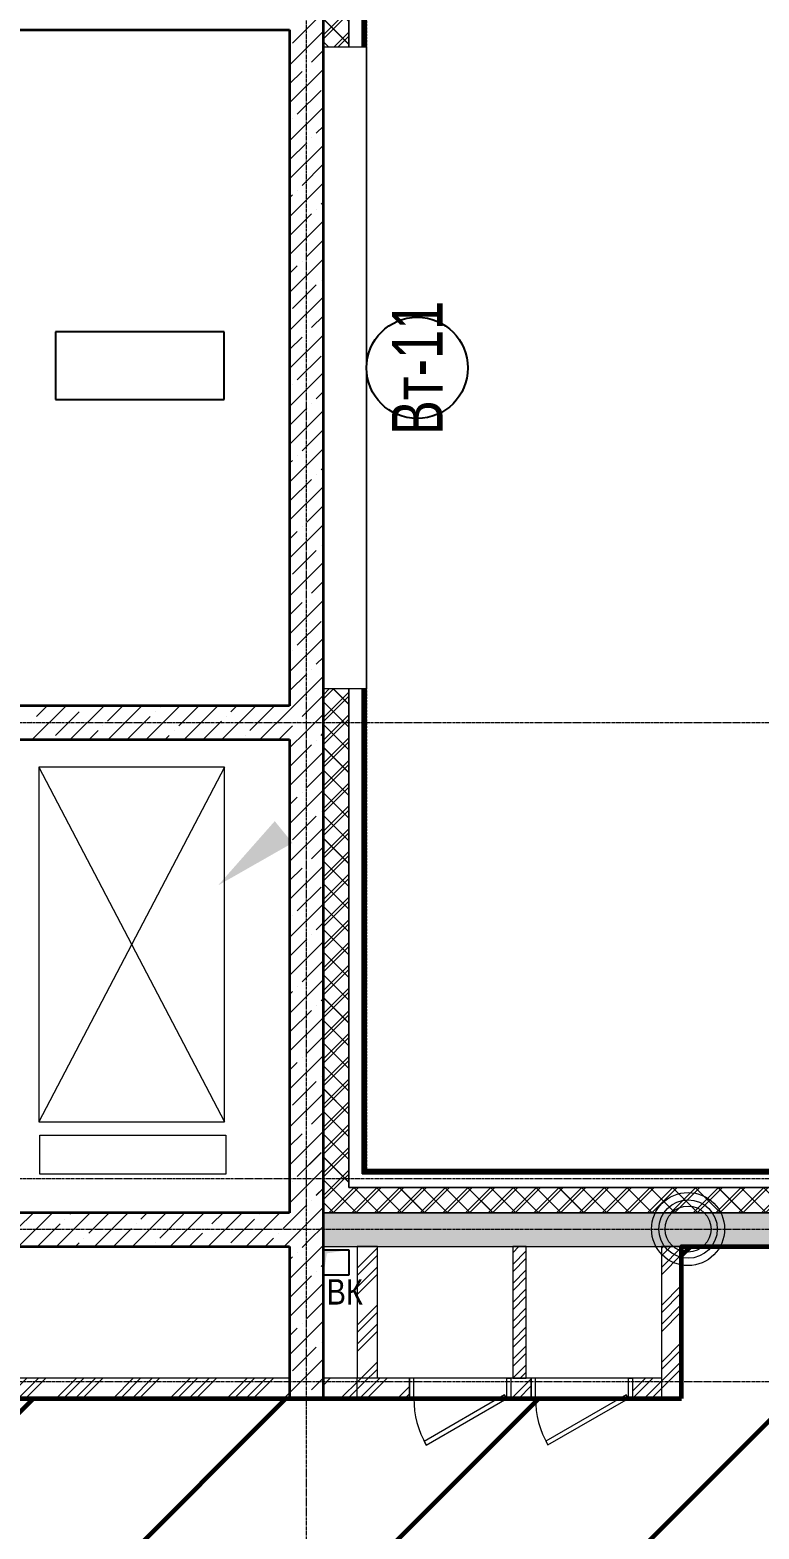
# Model space of a CAD drawing. Header units: millimetres. Extents: x 470010 to 1231400, y -134005 to 421770.
# Drawn here: x 691337 to 695652, y -68983 to -60111 of the extents above; entities that cross this region are included whole.
import ezdxf
from ezdxf.enums import TextEntityAlignment as Align

# ---------------------------------------------------------------- set-up
doc = ezdxf.new("R2010")
doc.units = ezdxf.units.MM
doc.linetypes.add('CENTER2', pattern=[28.575, 19.05, -3.175, 3.175, -3.175])
doc.linetypes.add('DASHED', pattern=[19.05, 12.7, -6.35])
doc.layers.get('Defpoints').update_dxf_attribs({"color": 140})
for name, color, linetype, lineweight in [('0) шп потолок', 3, 'Continuous', 60), ('A-Wall-Open', 31, 'Continuous', 5), ('АР_Витраж марка', 140, 'Continuous', 9), ('АР_Отметка', 7, 'Continuous', 13), ('АР_Стены ЖБ', 7, 'Continuous', 35), ('АР_Стены кирпич', 32, 'Continuous', 20), ('АР_Стены ПЕНОблок', 52, 'Continuous', 20), ('АР_Тонкая', 254, 'Continuous', 5), ('АР_Утеплитель', 31, 'Continuous', 0), ('АР_Штриховка', 8, 'Continuous', 0), ('ВК_Шахты', 5, 'Continuous', 9), ('Двери кабины', 252, 'Continuous', 0), ('ТХ_Оборудование', 15, 'Continuous', 9)]:
    doc.layers.add(name, color=color, linetype=linetype, lineweight=lineweight)
for name, color, linetype, lineweight, plot in [('АР_Делит', 120, 'Continuous', 0, False), ('РД_Витраж_проем', 80, 'Continuous', 0, False), ('РД_Проем', 230, 'Continuous', 0, False)]:
    doc.layers.add(name, color=color, linetype=linetype, lineweight=lineweight, plot=plot)
doc.layers.add('РД_Оси_100', color=7, linetype='Continuous', lineweight=0, true_color=0x525252)
doc.layers.add('РД_проем_инж перемыч_подсчет', color=50, linetype='Continuous', plot=False)
doc.styles.add('Arial_09', font='ARIALN.TTF', dxfattribs={"width": 0.9})
doc.styles.add('style1', font='ARIALN.TTF')
pattern_1 = [(45, (602274.53, -216024.5), (-168.3798, 168.3798), []), (45, (602386.78, -216024.5), (-168.3798, 168.3798), [])]
pattern_2 = [(45, (-63444.08, -115658.25), (-168.3798, 168.3798), []), (45, (-63331.83, -115658.25), (-168.3798, 168.3798), [])]

# ---------------------------------------------------------------- blocks, each defined once
blk = doc.blocks.new('СОШ_2200_АР_ОСИ_М100_28.05.24')
at = {"layer": 'АР_Делит', "color": 251, "linetype": 'DASHED', "true_color": 0x636466}
blk.add_lwpolyline([(114955, 135155), (114955, -355), (93595.036, -355), (93595.036, 13855), (94145, 13855), (94145, 68320), (66055, 68320), (66055, 13857.73), (83455, 13857.73), (83455, -355), (45245, -355), (45245, 13145), (44695, 13145), (44695, 26755), (45245, 26755), (45245, 68320), (20455, 68320), (20455, 26755), (27955, 26755), (27955, 13145), (-355, 13145), (-355, 100855)], dxfattribs=at)
at = {"layer": 'РД_Оси_100', "color": 251, "linetype": 'CENTER2', "true_color": 0x636466}
for p, q in [((20100, -6155), (20100, 139938.679)), ((29555, 29400), (-5954.958, 29400))]:
    blk.add_line(p, q, dxfattribs=at)
for points in [[(29555, 26700), (-5454.958, 26700), (-5954.958, 26850)], [(29555, 26400), (-5454.958, 26400), (-5954.958, 26250)], [(29555, 25500), (-5954.958, 25500)]]:
    blk.add_lwpolyline(points, dxfattribs=at)
blk = doc.blocks.new('МаркаВитража1')
at = {"layer": 'Defpoints'}
blk.add_circle((0, 0), 3, dxfattribs=at)
at = {"color": 0, "linetype": 'ByBlock', "lineweight": -2, "style": 'Arial_09', "width": 0.9}
blk.add_attdef('АР-ОКНО:НАИМЕНОВАНИЕ', text='', height=3, dxfattribs=at).set_placement((0, 0), align=Align.MIDDLE)
blk = doc.blocks.new('A$C9108343f')
at = {"layer": 'АР_Штриховка', "linetype": 'Continuous', "lineweight": 0, "true_color": 0x000000}
h = blk.add_hatch(dxfattribs=at)
h.set_pattern_fill('ANSI37', color=18, scale=30, angle=-360, style=0)
h.set_pattern_definition([(45, (-63444.08, -115658.25), (-67.35192, 67.35192), []), (135, (-63444.08, -115658.25), (-67.35192, -67.35192), [])])
h.paths.add_polyline_path([(27505, 40455), (27355, 40455), (27355, 40155), (27505, 40155)], flags=0)
h.paths.add_polyline_path([(27505, 36355), (27355, 36355), (27355, 33255), (27505, 33405)], flags=0)
h = blk.add_hatch(dxfattribs=at)
h.set_pattern_fill('_U', color=18, angle=-360, style=0, pattern_type=0)
h.set_pattern_definition([(7e-12, (-63444.0831, -115658.2497), (4e-17, 1), [])])
h.paths.add_polyline_path([(27610, 40455), (27585, 40455), (27585, 40155), (27610, 40155)], flags=0)
h.paths.add_polyline_path([(27610, 36355), (27585, 36355), (27585, 33485), (27610, 33510)], flags=0)
h = blk.add_hatch(dxfattribs=at)
h.set_pattern_fill('_U', color=18, style=0, pattern_type=0)
h.set_pattern_definition([(360, (-63444.0831, -115658.2497), (2e-13, 1), [])])
h.paths.add_polyline_path([(27610, 33510), (27585, 33485), (33955, 33485), (33955, 33510)], flags=0)
h = blk.add_hatch(dxfattribs=at)
h.set_pattern_fill('ANSI37', color=18, scale=30, style=0)
h.set_pattern_definition([(45, (-63444.08, -115658.25), (-67.35192, 67.35192), []), (135, (-63444.08, -115658.25), (-67.35192, -67.35192), [])])
h.paths.add_polyline_path([(27505, 33405), (27355, 33255), (33955, 33255), (33955, 33405)], flags=0)
h = blk.add_hatch(dxfattribs=at)
h.set_pattern_fill('AR-CONC', color=18, style=0)
h.set_pattern_definition([(50, (-63444.08, -115658.25), (182.18467, -15.93909), [19.05, -209.55]), (355, (-63444.08, -115658.25), (-35.24342, 191.05685), [15.24, -167.64058]), (100.45144, (-63428.9, -115659.58), (146.94125, 175.11775), [16.19, -178.09024]), (46.1842, (-63444.08, -115607.45), (271.07904, -42.04233), [28.575, -314.325]), (96.63556, (-63421.5, -115610.95), (237.40413, 247.42612), [24.28502, -267.1356]), (351.18415, (-63444.08, -115607.45), (237.40413, 247.42612), [22.85997, -251.45973]), (21, (-63418.68, -115620.15), (151.61439, -102.2652), [19.05, -209.55]), (326, (-63418.68, -115620.15), (61.80203, 184.18797), [15.24, -167.64]), (71.45144, (-63406.05, -115628.67), (213.41642, 81.92277), [16.19, -178.08994]), (37.5, (-63444.08, -115658.25), (3.088603, 84.55504), [0, -165.608, 0, -170.18, 0, -168.275]), (7.5, (-63444.08, -115658.25), (66.819663, 100.180575), [0, -97.028, 0, -161.798, 0, -64.135]), (327.5, (-63500.725, -115658.25), (135.590595, -5.728744), [0, -63.5, 0, -198.12, 0, -262.89]), (317.5, (-63526.13, -115658.25), (148.12918, 25.42649), [0, -82.55, 0, -131.572, 0, -186.69])])
h.paths.add_polyline_path([(27355, 33255), (27355, 33055), (33955, 33055), (33955, 33255)], flags=0)
h = blk.add_hatch(dxfattribs=at)
h.set_pattern_fill('ANSI32', color=18, scale=25, angle=-360, style=0)
h.set_pattern_definition(pattern_2)
h.paths.add_polyline_path([(27675, 33055.8), (27555, 33055.8), (27555, 32275.1), (27595, 32245.1), (27675, 32275.1)], flags=0)
at = {"layer": 'АР_Штриховка', "linetype": 'Continuous', "lineweight": 0, "ltscale": 0.5, "true_color": 0x000000}
h = blk.add_hatch(dxfattribs=at)
h.set_pattern_fill('ANSI31', color=18, scale=25, style=0)
h.set_pattern_definition([(45, (-63444.08, -115658.25), (-56.1266, 56.1266), [])])
h.paths.add_polyline_path([(28475, 32275.5), (28555, 32275.5), (28555, 33055), (28475, 33055)], flags=0)
at = {"layer": 'АР_Штриховка', "linetype": 'Continuous', "lineweight": 0, "true_color": 0x000000}
h = blk.add_hatch(dxfattribs=at)
h.set_pattern_fill('ANSI32', color=18, scale=25, angle=-360, style=0)
h.set_pattern_definition(pattern_2)
h.paths.add_polyline_path([(29475, 33055), (29355, 33055), (29355, 32275.8), (29475, 32155.8)], flags=0)
h = blk.add_hatch(dxfattribs=at)
h.set_pattern_fill('ANSI32', color=18, scale=25, style=0)
h.set_pattern_definition([(45, (-63444.08, -115658.25), (-168.3798, 168.3798), []), (45, (-63331.83, -115658.25), (-168.3798, 168.3798), [])])
h.paths.add_polyline_path([(25455, 32275), (25455, 32155), (27156.7, 32155), (27156.7, 32275)], flags=0)
h = blk.add_hatch(dxfattribs=at)
h.set_pattern_fill('ANSI32', color=18, scale=25, angle=-360, style=0)
h.set_pattern_definition([(45, (-63444.08, -115658.25), (-168.3798, 168.3798), []), (45, (-63331.83, -115658.25), (-168.3798, 168.3798), [])])
h.paths.add_polyline_path([(29475, 32155.8), (29355, 32275.8), (29184.9, 32275.7), (29184.9, 32155.7)], flags=0)
h.paths.add_polyline_path([(28584.9, 32155.5), (28584.9, 32275.5), (28464.9, 32275.4), (28465, 32155.4)], flags=0)
h.paths.add_polyline_path([(27864.9, 32155.2), (27864.9, 32275.2), (27675, 32275.1), (27595, 32245.1), (27555, 32155.1)], flags=0)
h.paths.add_polyline_path([(27555, 32155.1), (27595, 32245.1), (27555, 32275.1), (27354.9, 32275), (27355, 32155)], flags=0)
at = {"color": 18, "true_color": 0x000000}
for p, q in [((26768.3, 38467.7), (25768.3, 38467.7)), ((25768.3, 38467.7), (25768.3, 38067.7)), ((26768.3, 38067.7), (26768.3, 38467.7)), ((25768.3, 38067.7), (26768.3, 38067.7))]:
    blk.add_line(p, q, dxfattribs=at)
at = {"color": 18, "linetype": 'Continuous', "true_color": 0x000000}
for p, q in [((27355, 32885), (27355, 33035)), ((27355, 33035), (27505, 33035)), ((27355, 32885), (27355, 33035)), ((27355, 33035), (27505, 33035)), ((27505, 33035), (27505, 32885)), ((27505, 33035), (27505, 32885)), ((27505, 32885), (27355, 32885)), ((27505, 32885), (27355, 32885))]:
    blk.add_line(p, q, dxfattribs=at)
blk.add_solid([(27355, 32885), (27355, 33035), (27375.2, 33014.5), (27505, 33035)], dxfattribs=at)
blk.add_solid([(27355, 32885), (27355, 33035), (27375.2, 33014.5), (27505, 33035)], dxfattribs=at)
at = {"layer": '0) шп потолок'}
for points in [[(29475, 32155), (29475, 33055), (33955, 33055)], [(18455, 32155), (29475, 32155)]]:
    blk.add_lwpolyline(points, dxfattribs=at)
at = {"layer": 'A-Wall-Open', "color": 18, "linetype": 'Continuous', "lineweight": 15, "true_color": 0x000000}
for p, q in [((27355, 40155), (27355, 36355)), ((27610, 40155), (27610, 36355))]:
    blk.add_line(p, q, dxfattribs=at)
at = {"layer": 'АР_Делит', "color": 18, "true_color": 0x000000}
for p, q in [((18655, 40255), (27155, 40255)), ((18655, 40255), (27155, 40255)), ((27155, 40255), (27155, 36255)), ((27155, 40255), (27155, 36255)), ((27155, 36255), (18655, 36255)), ((27155, 36255), (18655, 36255))]:
    blk.add_line(p, q, dxfattribs=at)
for radius in [216.3, 173, 136.2]:
    blk.add_circle((29513, 33158.4), radius, dxfattribs=at)
at = {"layer": 'АР_Отметка', "color": 18, "lineweight": 5, "true_color": 0x000000}
blk.add_solid([(27172, 35443.3), (26731.5, 35192.4), (27066.8, 35572.6)], dxfattribs=at)
at = {"layer": 'АР_Стены ЖБ', "color": 18, "linetype": 'Continuous', "lineweight": 35, "true_color": 0x000000}
for p, q in [((27355, 36055), (27355, 40455)), ((18655, 40255), (27155, 40255)), ((27155, 40255), (27155, 36255)), ((27155, 36255), (25455, 36255)), ((25455, 36055), (27155, 36055)), ((27155, 36055), (27155, 33255)), ((27355, 33055), (27355, 36055)), ((27155, 33255), (25455, 33255)), ((25455, 33055), (27155, 33055)), ((27155, 33055), (27155, 32155)), ((27355, 32155), (27355, 33055)), ((27155, 32155), (27355, 32155))]:
    blk.add_line(p, q, dxfattribs=at)
at = {"layer": 'АР_Стены кирпич', "color": 18, "linetype": 'Continuous', "lineweight": 20, "true_color": 0x000000}
for p, q in [((27675, 33055.8), (27555, 33055.8)), ((27555, 33055.8), (27555, 32275.1)), ((27675, 32275.1), (27675, 33055.8)), ((29475, 33055), (29355, 33055)), ((29355, 33055), (29355, 32275.8)), ((29475, 32155.8), (29475, 33055)), ((27156.7, 32275), (25455, 32275)), ((27156.7, 32155), (27156.7, 32275)), ((27555, 32275.1), (27354.9, 32275)), ((27354.9, 32275), (27355, 32155)), ((27864.9, 32275.2), (27675, 32275.1)), ((27864.9, 32155.2), (27864.9, 32275.2)), ((28584.9, 32275.5), (28464.9, 32275.4)), ((28464.9, 32275.4), (28465, 32155.4)), ((28584.9, 32155.5), (28584.9, 32275.5)), ((29355, 32275.8), (29184.9, 32275.7)), ((29184.9, 32275.7), (29184.9, 32155.7)), ((25455, 32155), (27156.7, 32155)), ((27355, 32155), (27555, 32155.1)), ((27555, 32155.1), (27864.9, 32155.2)), ((28465, 32155.4), (28584.9, 32155.5)), ((29184.9, 32155.7), (29475, 32155.8))]:
    blk.add_line(p, q, dxfattribs=at)
at = {"layer": 'АР_Стены кирпич', "color": 18, "linetype": 'Continuous', "lineweight": 0, "true_color": 0x000000}
for p, q in [((27555, 32155.1), (27554.9, 32275.1)), ((29354.9, 32275.8), (29355, 32155.8))]:
    blk.add_line(p, q, dxfattribs=at)
at = {"layer": 'АР_Стены ПЕНОблок', "color": 18, "linetype": 'Continuous', "lineweight": 20, "true_color": 0x000000}
for p, q in [((27355, 33255), (27355, 33055)), ((33955, 33255), (27355, 33255)), ((27355, 33055), (33955, 33055)), ((28555, 33055), (28475, 33055)), ((28475, 33055), (28475, 32275.5)), ((28555, 32275.5), (28555, 33055)), ((28475, 32275.5), (28555, 32275.5))]:
    blk.add_line(p, q, dxfattribs=at)
at = {"layer": 'АР_Тонкая', "color": 18, "linetype": 'Continuous', "lineweight": 5, "true_color": 0x000000}
for p, q in [((27505, 40455), (27505, 40155)), ((27585, 40155), (27585, 40455)), ((27585, 40455), (27585, 40155)), ((27610, 40155), (27610, 40455)), ((27505, 40155), (27585, 40155)), ((27585, 40155), (27610, 40155)), ((27585, 36355), (27505, 36355)), ((27505, 36355), (27505, 33405)), ((27585, 33485), (27585, 36355)), ((27610, 36355), (27585, 36355)), ((27585, 36355), (27585, 33485)), ((27610, 33510), (27610, 36355)), ((33955, 33485), (27585, 33485)), ((27585, 33485), (33955, 33485)), ((33955, 33510), (27610, 33510)), ((27505, 33405), (33955, 33405))]:
    blk.add_line(p, q, dxfattribs=at)
at = {"layer": 'АР_Утеплитель', "color": 18, "linetype": 'Continuous', "lineweight": 0, "true_color": 0x000000}
for p, q in [((27355, 40455), (27355, 40155)), ((27505, 40155), (27505, 40455)), ((27355, 40155), (27505, 40155)), ((27505, 36355), (27355, 36355)), ((27355, 36355), (27355, 33255)), ((27505, 33405), (27505, 36355)), ((33955, 33405), (27505, 33405)), ((27355, 33255), (33955, 33255))]:
    blk.add_line(p, q, dxfattribs=at)
at = {"layer": 'АР_Штриховка', "color": 18, "linetype": 'Continuous', "lineweight": 5, "true_color": 0x000000}
for p, q in [((27172.3, 40177.3), (27312.6, 40317.6)), ((27155, 40047.6), (27355, 40247.6)), ((27284.6, 40065), (27355, 40135.4)), ((27155, 39823.1), (27355, 40023.1)), ((27256.5, 40036.9), (27256.5, 40036.9)), ((27155, 39935.4), (27228.4, 40008.9)), ((27200.4, 39756.3), (27340.7, 39896.6)), ((27155, 39598.6), (27355, 39798.6)), ((27172.3, 39728.2), (27172.3, 39728.2)), ((27312.6, 39644.1), (27355, 39686.4)), ((27155, 39486.4), (27256.5, 39587.9)), ((27155, 39374.1), (27355, 39574.1)), ((27284.6, 39616), (27284.6, 39616)), ((27228.4, 39335.4), (27355, 39461.9)), ((27155, 39149.6), (27355, 39349.6)), ((27200.4, 39307.3), (27200.4, 39307.3)), ((27155, 39261.9), (27172.3, 39279.2)), ((27340.7, 39223.1), (27355, 39237.4)), ((27155, 39037.4), (27284.6, 39167)), ((27312.6, 39195), (27312.6, 39195)), ((27155, 38925.1), (27355, 39125.1)), ((27256.5, 38914.4), (27355, 39012.9)), ((27155, 38700.6), (27355, 38900.6)), ((27228.4, 38886.3), (27228.4, 38886.3)), ((27155, 38812.9), (27200.4, 38858.3)), ((27340.7, 38774.1), (27340.7, 38774.1)), ((27172.3, 38605.7), (27312.6, 38746)), ((27155, 38476.1), (27355, 38676.1)), ((27284.6, 38493.5), (27355, 38563.8)), ((27155, 38251.6), (27355, 38451.6)), ((27155, 38363.8), (27228.4, 38437.3)), ((27256.5, 38465.4), (27256.5, 38465.4)), ((27200.4, 38184.8), (27340.7, 38325.1)), ((27155, 38027.1), (27355, 38227.1)), ((27172.3, 38156.7), (27172.3, 38156.7)), ((27312.6, 38072.5), (27355, 38114.8)), ((27155, 37914.8), (27256.5, 38016.4)), ((27155, 37802.6), (27355, 38002.6)), ((27284.6, 38044.4), (27284.6, 38044.4)), ((27228.4, 37763.8), (27355, 37890.3)), ((27155, 37578.1), (27355, 37778.1)), ((27155, 37690.3), (27172.3, 37707.7)), ((27200.4, 37735.8), (27200.4, 37735.8)), ((27312.6, 37623.5), (27312.6, 37623.5)), ((27340.7, 37651.6), (27355, 37665.8)), ((27155, 37465.8), (27284.6, 37595.4)), ((27155, 37353.6), (27355, 37553.6)), ((27256.5, 37342.9), (27355, 37441.3)), ((27155, 37129.1), (27355, 37329.1)), ((27155, 37241.3), (27200.4, 37286.7)), ((27228.4, 37314.8), (27228.4, 37314.8)), ((27172.3, 37034.2), (27312.6, 37174.5)), ((27340.7, 37202.5), (27340.7, 37202.5)), ((27155, 36904.6), (27355, 37104.6)), ((27284.6, 36921.9), (27355, 36992.3)), ((27155, 36680.1), (27355, 36880.1)), ((27155, 36792.3), (27228.4, 36865.8)), ((27256.5, 36893.9), (27256.5, 36893.9)), ((27200.4, 36613.2), (27340.7, 36753.5)), ((27155, 36455.5), (27355, 36655.5)), ((27172.3, 36585.2), (27172.3, 36585.2)), ((27284.6, 36472.9), (27284.6, 36472.9)), ((27312.6, 36501), (27355, 36543.3)), ((27155, 36343.3), (27256.5, 36444.8)), ((27161.5, 36237.6), (27355, 36431)), ((27228.4, 36192.3), (27355, 36318.8)), ((25631.9, 36055), (25831.9, 36255)), ((25656.9, 36192.3), (25719.6, 36255)), ((25769.1, 36080), (25909.5, 36220.3)), ((25856.4, 36055), (26056.4, 36255)), ((25937.5, 36248.4), (25937.5, 36248.4)), ((26077.8, 36164.2), (26168.6, 36255)), ((26080.9, 36055), (26280.9, 36255)), ((26305.4, 36055), (26505.4, 36255)), ((26358.5, 36220.3), (26358.5, 36220.3)), ((26386.5, 36248.4), (26393.1, 36255)), ((26498.8, 36136.1), (26617.7, 36255)), ((26529.9, 36055), (26729.9, 36255)), ((26754.4, 36055), (26954.4, 36255)), ((26807.5, 36220.3), (26842.2, 36255)), ((26919.7, 36108.1), (27060.1, 36248.4)), ((26978.9, 36055), (27161.5, 36237.6)), ((27250.1, 36101.6), (27355, 36206.5)), ((25628.8, 36164.2), (25628.8, 36164.2)), ((26049.8, 36136.1), (26049.8, 36136.1)), ((26193.1, 36055), (26330.4, 36192.3)), ((26642.2, 36055), (26751.4, 36164.2)), ((26779.4, 36192.3), (26779.4, 36192.3)), ((27091.2, 36055), (27172.3, 36136.1)), ((27200.4, 36164.2), (27200.4, 36164.2)), ((25968.6, 36055), (26021.7, 36108.1)), ((26417.7, 36055), (26442.7, 36080)), ((26470.7, 36108.1), (26470.7, 36108.1)), ((26891.7, 36080), (26891.7, 36080)), ((27155, 36006.5), (27250.1, 36101.6)), ((27155, 35894.3), (27284.6, 36023.9)), ((27312.6, 36052), (27312.6, 36052)), ((27340.7, 36080), (27355, 36094.3)), ((27155, 35782), (27355, 35982)), ((27256.5, 35771.3), (27355, 35869.8)), ((27155, 35557.5), (27355, 35757.5)), ((27155, 35669.8), (27200.4, 35715.2)), ((27228.4, 35743.3), (27228.4, 35743.3)), ((27172.3, 35462.6), (27312.6, 35602.9)), ((27340.7, 35631), (27340.7, 35631)), ((27155, 35333), (27355, 35533)), ((27284.6, 35350.4), (27355, 35420.8)), ((27256.5, 35322.3), (27256.5, 35322.3)), ((27155, 35108.5), (27355, 35308.5)), ((27155, 35220.8), (27228.4, 35294.2)), ((27200.4, 35041.7), (27340.7, 35182)), ((27155, 34884), (27355, 35084)), ((27172.3, 35013.6), (27172.3, 35013.6)), ((27312.6, 34929.4), (27355, 34971.7)), ((27155, 34771.7), (27256.5, 34873.3)), ((27284.6, 34901.4), (27284.6, 34901.4)), ((27155, 34659.5), (27355, 34859.5)), ((27228.4, 34620.7), (27355, 34747.2)), ((27155, 34435), (27355, 34635)), ((27155, 34547.2), (27172.3, 34564.6)), ((27200.4, 34592.7), (27200.4, 34592.7)), ((27340.7, 34508.5), (27355, 34522.7)), ((27155, 34322.7), (27284.6, 34452.3)), ((27312.6, 34480.4), (27312.6, 34480.4)), ((27155, 34210.5), (27355, 34410.5)), ((27256.5, 34199.8), (27355, 34298.2)), ((27155, 33986), (27355, 34186)), ((27228.4, 34171.7), (27228.4, 34171.7)), ((27155, 34098.2), (27200.4, 34143.6)), ((27172.3, 33891.1), (27312.6, 34031.4)), ((27340.7, 34059.5), (27340.7, 34059.5)), ((27155, 33761.5), (27355, 33961.5)), ((27284.6, 33778.8), (27355, 33849.2)), ((27155, 33537), (27355, 33737)), ((27155, 33649.2), (27228.4, 33722.7)), ((27256.5, 33750.8), (27256.5, 33750.8)), ((27200.4, 33470.1), (27340.7, 33610.4)), ((27155, 33312.5), (27355, 33512.5)), ((27172.3, 33442.1), (27172.3, 33442.1)), ((27312.6, 33357.9), (27355, 33400.2)), ((27169.9, 33215.1), (27256.5, 33301.7)), ((27200.5, 33133.5), (27355, 33287.9)), ((27284.6, 33329.8), (27284.6, 33329.8)), ((25544.6, 33161.4), (25638.2, 33255)), ((25550.5, 33055), (25750.5, 33255)), ((25662.7, 33055), (25797.2, 33189.5)), ((25775, 33055), (25975, 33255)), ((25825.3, 33217.6), (25825.3, 33217.6)), ((25853.3, 33245.6), (25862.7, 33255)), ((25965.6, 33133.4), (26087.2, 33255)), ((25999.5, 33055), (26199.5, 33255)), ((26224, 33055), (26424, 33255)), ((26246.2, 33189.5), (26246.2, 33189.5)), ((26274.3, 33217.6), (26311.7, 33255)), ((26386.5, 33105.3), (26526.9, 33245.6)), ((26448.5, 33055), (26648.5, 33255)), ((26673, 33055), (26873, 33255)), ((26695.2, 33189.5), (26760.7, 33255)), ((26807.5, 33077.2), (26947.8, 33217.6)), ((26897.5, 33055), (27097.5, 33255)), ((26975.9, 33245.6), (26975.9, 33245.6)), ((27116.2, 33161.4), (27169.9, 33215.1)), ((25937.5, 33105.3), (25937.5, 33105.3)), ((26111.7, 33055), (26218.2, 33161.4)), ((26560.7, 33055), (26639.1, 33133.4)), ((26667.2, 33161.4), (26667.2, 33161.4)), ((27009.8, 33055), (27060.1, 33105.3)), ((27088.1, 33133.4), (27088.1, 33133.4)), ((27122, 33055), (27200.5, 33133.5)), ((27271.4, 33092.1), (27355, 33175.7)), ((25887.2, 33055), (25909.5, 33077.2)), ((26358.5, 33077.2), (26358.5, 33077.2)), ((27155, 32863.4), (27349.1, 33057.6)), ((27200.4, 33021.1), (27200.4, 33021.1)), ((27228.4, 33049.2), (27271.4, 33092.1)), ((27349.1, 33057.6), (27355, 33063.4)), ((27155, 32975.7), (27172.3, 32993.1)), ((27340.7, 32936.9), (27355, 32951.2)), ((27155, 32751.2), (27284.6, 32880.8)), ((27155, 32638.9), (27355, 32838.9)), ((27312.6, 32908.9), (27312.6, 32908.9)), ((27256.5, 32628.2), (27355, 32726.7)), ((27155, 32414.4), (27355, 32614.4)), ((27155, 32526.7), (27200.4, 32572.1)), ((27228.4, 32600.2), (27228.4, 32600.2)), ((27340.7, 32487.9), (27340.7, 32487.9)), ((27155, 32189.9), (27355, 32389.9)), ((27172.3, 32319.5), (27312.6, 32459.8)), ((27284.6, 32207.3), (27355, 32277.7)), ((27256.5, 32179.2), (27256.5, 32179.2)), ((27344.5, 32155), (27355, 32165.4))]:
    blk.add_line(p, q, dxfattribs=at)
at = {"layer": 'Двери кабины', "color": 18, "linetype": 'Continuous', "lineweight": 0, "true_color": 0x000000}
for points in [[(27889.9, 32275.2), (27864.9, 32275.2), (27864.9, 32155.2), (27889.9, 32155.2)], [(28439.9, 32275.4), (28464.9, 32275.4), (28464.9, 32155.4), (28439.9, 32155.4)], [(28609.9, 32275.5), (28584.9, 32275.5), (28584.9, 32155.5), (28609.9, 32155.5)], [(29159.9, 32275.7), (29184.9, 32275.7), (29184.9, 32155.7), (29159.9, 32155.7)], [(28439.9, 32155.4), (28427.4, 32177.1), (27951.2, 31901.9), (27963.7, 31880.2)], [(29159.9, 32155.7), (29147.4, 32177.3), (28671.2, 31902.2), (28683.7, 31880.5)]]:
    blk.add_lwpolyline(points, close=True, dxfattribs=at)
for centre in [(28439.9, 32155.4), (29159.9, 32155.7)]:
    blk.add_arc(centre, 550, 180.02185, 210.02185, dxfattribs=at)
at = {"layer": 'РД_Витраж_проем', "color": 18, "linetype": 'Continuous', "lineweight": 15, "true_color": 0x000000}
for p, q in [((27355, 36355), (27355, 40155)), ((27610, 36355), (27610, 40155))]:
    blk.add_line(p, q, dxfattribs=at)
at = {"layer": 'РД_Проем', "color": 18, "linetype": 'Continuous', "lineweight": 15, "true_color": 0x000000}
for p, q in [((28464.9, 32275.4), (27864.9, 32275.2)), ((29184.9, 32275.7), (28584.9, 32275.5)), ((28465, 32155.4), (27865, 32155.2)), ((29184.9, 32155.7), (28584.9, 32155.5))]:
    blk.add_line(p, q, dxfattribs=at)
at = {"layer": 'РД_проем_инж перемыч_подсчет', "color": 18, "linetype": 'Continuous', "lineweight": 15, "true_color": 0x000000}
for p, q in [((29354.9, 32275.8), (27554.9, 32275.1)), ((29355, 32155.8), (27555, 32155.1))]:
    blk.add_line(p, q, dxfattribs=at)
at = {"layer": 'ТХ_Оборудование', "color": 18, "lineweight": 15, "true_color": 0x000000}
for p, q in [((26770.1, 35892.4), (25670.1, 35892.4)), ((25670.1, 35892.4), (25670.1, 33792.4)), ((25670.1, 35892.4), (26770.1, 33792.4)), ((26770.1, 35892.4), (25670.1, 33792.4)), ((26770.1, 33792.4), (26770.1, 35892.4)), ((25670.1, 33792.4), (26770.1, 33792.4)), ((25677.4, 33714.5), (26777.4, 33714.5)), ((25677.4, 33482.5), (25677.4, 33714.5)), ((26777.4, 33714.5), (26777.4, 33482.5)), ((26777.4, 33482.5), (25677.4, 33482.5))]:
    blk.add_line(p, q, dxfattribs=at)
at = {"layer": 'АР_Витраж марка', "color": 18, "linetype": 'Continuous', "lineweight": 15, "true_color": 0x000000, "xscale": 100, "yscale": 100, "zscale": 100, "rotation": 90.00000000000001}
blk.add_blockref('МаркаВитража1', (27910, 38255), dxfattribs=at).add_auto_attribs({'АР-ОКНО:НАИМЕНОВАНИЕ': 'Вт-11'})
at = {"layer": 'РД_Оси_100'}
blk.add_blockref('СОШ_2200_АР_ОСИ_М100_28.05.24', (7155, 6755), dxfattribs=at)
at = {"layer": 'Defpoints', "color": 18, "true_color": 0x000000, "style": 'style1'}
for p in [(143949.3, 316089.1), (143975, 281639.5), (143890.4, 273244.7), (143840, 264276.8), (143967.8, 254892.4), (12252, 104178.1), (12382.6, 96023.1)]:
    blk.add_attdef('АР-ПОМЕЩЕНИЕ:НАИМЕНОВАНИЕ', text='', height=100, dxfattribs=at).set_placement(p, align=Align.MIDDLE)
at = {"layer": 'Defpoints', "color": 18, "true_color": 0x000000, "style": 'style1', "flags": 8}
for p in [(143951.3, 279099.1), (143848.3, 269251.1), (143875.3, 260094.2), (144049.7, 250824.7), (163419.3, 238153.4), (155897.5, 237966), (183037.2, 237966), (143342.9, 237876.2)]:
    blk.add_attdef('АР-ПОМЕЩЕНИЕ:НАИМЕНОВАНИЕ', text='', height=100, dxfattribs=at).set_placement(p, align=Align.MIDDLE)
at = {"layer": 'ВК_Шахты', "color": 18, "true_color": 0x000000, "style": 'style1'}
blk.add_text('ВК', height=150, dxfattribs=at).set_placement((27373.2, 32711.5))

msp = doc.modelspace()

# ---------------------------------------------------------------- hatches: boundary and pattern name
at = {"layer": '0) шп потолок'}
h = msp.add_hatch(dxfattribs=at)
h.set_pattern_fill('ANSI31', color=3, scale=333)
h.paths.add_polyline_path([(700363.966, -68211.242), (700363.966, -67611.242), (699673.57, -67611.242), (699673.57, -67311.242), (695193.57, -67311.242), (695193.57, -68210.434), (694903.511, -68210.544), (693273.563, -68211.166), (693073.563, -68211.242), (692873.57, -68211.242), (691173.57, -68211.242), (684173.57, -68211.242), (684173.57, -68011.242), (684173.57, -65811.242), (684173.57, -65611.242), (684173.57, -64311.242), (684173.57, -59911.242), (684823.57, -59911.242), (684823.57, -59691.242), (685063.57, -59691.242), (685063.57, -57531.242), (684493.57, -57531.242), (684493.57, -54921.242), (681503.566, -54921.242), (681503.566, -57531.242), (680783.57, -57531.242), (680783.57, -58211.242), (680783.57, -58511.242), (680783.57, -61411.242), (680783.57, -61911.242), (680783.57, -62811.242), (680783.57, -66801.242), (680773.57, -67021.242), (679573.57, -67021.242), (672993.57, -67021.242), (672993.57, -67611.257), (672973.57, -67597.767), (672973.57, -70161.242), (672993.57, -70161.242), (672993.57, -70351.242), (673213.57, -70351.242), (673213.57, -70701.242), (679573.57, -70701.242), (679573.57, -70421.242), (680773.57, -70421.242), (680774.132, -70421.242), (680774.132, -70734.234), (680773.57, -70734.796), (680773.57, -72201.242), (682173.57, -72201.242), (684173.57, -72201.242), (684173.57, -72168.693), (698794.179, -72168.693), (698794.179, -71911.242), (699673.57, -71911.242), (699673.57, -71911.242), (700363.966, -71911.242)])
h.paths.add_polyline_path([(684404.826, -59899.073), (684791.115, -59899.073), (684791.115, -59598.459), (684404.826, -59598.459)], flags=24)
at = {"layer": 'АР_Штриховка', "linetype": 'Continuous', "lineweight": 0, "true_color": 0x000000}
h = msp.add_hatch(dxfattribs=at)
h.set_pattern_fill('ANSI37', color=18, scale=30, angle=-360, style=0)
h.set_pattern_definition([(45, (602274.53, -216024.49), (-67.35192, 67.35192), []), (135, (602274.53, -216024.49), (-67.35192, -67.35192), [])])
h.paths.add_polyline_path([(693223.57, -59911.242), (693073.57, -59911.242), (693073.57, -60211.242), (693223.57, -60211.242)], flags=0)
h.paths.add_polyline_path([(693223.57, -64011.242), (693073.57, -64011.242), (693073.57, -67111.242), (693223.57, -66961.242)], flags=0)
h = msp.add_hatch(dxfattribs=at)
h.set_pattern_fill('_U', color=18, angle=-360, style=0, pattern_type=0)
h.set_pattern_definition([(7e-12, (602274.5291, -216024.4918), (4e-17, 1), [])])
h.paths.add_polyline_path([(693328.57, -59911.242), (693303.57, -59911.242), (693303.57, -60211.242), (693328.57, -60211.242)], flags=0)
h.paths.add_polyline_path([(693328.57, -64011.242), (693303.57, -64011.242), (693303.57, -66881.242), (693328.57, -66856.242)], flags=0)
h = msp.add_hatch(dxfattribs=at)
h.set_pattern_fill('_U', color=18, style=0, pattern_type=0)
h.set_pattern_definition([(360, (602274.5291, -216024.4918), (2e-13, 1), [])])
h.paths.add_polyline_path([(693328.57, -66856.242), (693303.57, -66881.242), (699673.57, -66881.242), (699673.57, -66856.242)], flags=0)
h = msp.add_hatch(dxfattribs=at)
h.set_pattern_fill('ANSI37', color=18, scale=30, style=0)
h.set_pattern_definition([(45, (602274.53, -216024.49), (-67.35192, 67.35192), []), (135, (602274.53, -216024.49), (-67.35192, -67.35192), [])])
h.paths.add_polyline_path([(693223.57, -66961.242), (693073.57, -67111.242), (699673.57, -67111.242), (699673.57, -66961.242)], flags=0)
h = msp.add_hatch(dxfattribs=at)
h.set_pattern_fill('AR-CONC', color=18, style=0)
h.set_pattern_definition([(50, (602274.53, -216024.49), (182.18467, -15.93909), [19.05, -209.55]), (355, (602274.53, -216024.5), (-35.24342, 191.05685), [15.24, -167.64058]), (100.45144, (602289.71, -216025.82), (146.94125, 175.11775), [16.19, -178.09024]), (46.1842, (602274.53, -215973.7), (271.07904, -42.04233), [28.575, -314.325]), (96.63556, (602297.12, -215977.2), (237.40413, 247.42612), [24.28502, -267.1356]), (351.18415, (602274.53, -215973.7), (237.40413, 247.42612), [22.85997, -251.45973]), (21, (602299.93, -215986.39), (151.61439, -102.2652), [19.05, -209.55]), (326, (602299.93, -215986.4), (61.80203, 184.18797), [15.24, -167.64]), (71.45144, (602312.56, -215994.91), (213.41642, 81.92277), [16.19, -178.08994]), (37.5, (602274.53, -216024.49), (3.088603, 84.55504), [0, -165.608, 0, -170.18, 0, -168.275]), (7.5, (602274.53, -216024.49), (66.819663, 100.180575), [0, -97.028, 0, -161.798, 0, -64.135]), (327.5, (602217.89, -216024.49), (135.590595, -5.728744), [0, -63.5, 0, -198.12, 0, -262.89]), (317.5, (602192.49, -216024.49), (148.12918, 25.42649), [0, -82.55, 0, -131.572, 0, -186.69])])
h.paths.add_polyline_path([(693073.57, -67111.242), (693073.57, -67311.242), (699673.57, -67311.242), (699673.57, -67111.242)], flags=0)
h = msp.add_hatch(dxfattribs=at)
h.set_pattern_fill('ANSI32', color=18, scale=25, angle=-360, style=0)
h.set_pattern_definition(pattern_1)
h.paths.add_polyline_path([(693393.57, -67310.436), (693273.57, -67310.436), (693273.57, -68091.166), (693313.585, -68121.151), (693393.57, -68091.12)], flags=0)
at = {"layer": 'АР_Штриховка', "linetype": 'Continuous', "lineweight": 0, "ltscale": 0.5, "true_color": 0x000000}
h = msp.add_hatch(dxfattribs=at)
h.set_pattern_fill('ANSI31', color=18, scale=25, style=0)
h.set_pattern_definition([(45, (602274.53, -216024.49), (-56.1266, 56.1266), [])])
h.paths.add_polyline_path([(694193.57, -68090.716), (694273.57, -68090.716), (694273.57, -67311.242), (694193.57, -67311.242)], flags=0)
at = {"layer": 'АР_Штриховка', "linetype": 'Continuous', "lineweight": 0, "true_color": 0x000000}
h = msp.add_hatch(dxfattribs=at)
h.set_pattern_fill('ANSI32', color=18, scale=25, angle=-360, style=0)
h.set_pattern_definition(pattern_1)
h.paths.add_polyline_path([(695193.57, -67311.242), (695073.57, -67311.242), (695073.57, -68090.48), (695193.57, -68210.434)], flags=0)
h = msp.add_hatch(dxfattribs=at)
h.set_pattern_fill('ANSI32', color=18, scale=25, angle=-0.0000001, style=0)
h.set_pattern_definition([(45, (602274.53, -216024.5), (-168.3798, 168.3798), []), (45, (602386.78, -216024.5), (-168.3798, 168.3798), [])])
h.paths.add_polyline_path([(691173.57, -68091.242), (691173.57, -68211.242), (692875.289, -68211.242), (692875.289, -68091.242)], flags=0)
h = msp.add_hatch(dxfattribs=at)
h.set_pattern_fill('ANSI32', color=18, scale=25, angle=-360, style=0)
h.set_pattern_definition([(45, (602274.53, -216024.5), (-168.3798, 168.3798), []), (45, (602386.78, -216024.5), (-168.3798, 168.3798), [])])
h.paths.add_polyline_path([(695193.57, -68210.434), (695073.57, -68090.48), (694903.465, -68090.545), (694903.511, -68210.544)], flags=0)
h.paths.add_polyline_path([(694303.51, -68210.773), (694303.465, -68090.773), (694183.517, -68090.819), (694183.563, -68210.819)], flags=0)
h.paths.add_polyline_path([(693583.51, -68211.048), (693583.465, -68091.048), (693393.57, -68091.12), (693313.585, -68121.151), (693273.616, -68211.166)], flags=0)
h.paths.add_polyline_path([(693273.616, -68211.166), (693313.585, -68121.151), (693273.57, -68091.166), (693073.517, -68091.242), (693073.563, -68211.242)], flags=0)

# ---------------------------------------------------------------- linework, layer by layer
at = {"color": 18, "true_color": 0x000000}
for p, q in [((692486.958, -61898.522), (691486.958, -61898.522)), ((691486.958, -61898.522), (691486.958, -62298.522)), ((692486.958, -62298.522), (692486.958, -61898.522)), ((691486.958, -62298.522), (692486.958, -62298.522))]:
    msp.add_line(p, q, dxfattribs=at)
at = {"color": 18, "linetype": 'Continuous', "true_color": 0x000000}
for p, q in [((693073.57, -67481.242), (693073.57, -67331.242)), ((693073.57, -67331.242), (693223.57, -67331.242)), ((693073.57, -67481.242), (693073.57, -67331.242)), ((693073.57, -67331.242), (693223.57, -67331.242)), ((693223.57, -67331.242), (693223.57, -67481.242)), ((693223.57, -67331.242), (693223.57, -67481.242)), ((693223.57, -67481.242), (693073.57, -67481.242)), ((693223.57, -67481.242), (693073.57, -67481.242))]:
    msp.add_line(p, q, dxfattribs=at)
msp.add_solid([(693073.57, -67481.242), (693073.57, -67331.242), (693093.767, -67351.729), (693223.57, -67331.242)], dxfattribs=at)
msp.add_solid([(693073.57, -67481.242), (693073.57, -67331.242), (693093.767, -67351.729), (693223.57, -67331.242)], dxfattribs=at)
at = {"layer": '0) шп потолок'}
for points in [[(695193.57, -68211.242), (695193.57, -67311.242), (699673.57, -67311.242)], [(684173.57, -68211.242), (695193.57, -68211.242)]]:
    msp.add_lwpolyline(points, dxfattribs=at)
at = {"layer": 'A-Wall-Open', "color": 18, "linetype": 'Continuous', "lineweight": 15, "true_color": 0x000000}
for p, q in [((693073.57, -60211.242), (693073.57, -64011.242)), ((693328.57, -60211.242), (693328.57, -64011.242))]:
    msp.add_line(p, q, dxfattribs=at)
at = {"layer": 'АР_Делит', "color": 18, "true_color": 0x000000}
for p, q in [((684373.57, -60111.242), (692873.57, -60111.242)), ((684373.57, -60111.242), (692873.57, -60111.242)), ((692873.57, -60111.242), (692873.57, -64111.242)), ((692873.57, -60111.242), (692873.57, -64111.242)), ((692873.57, -64111.242), (684373.57, -64111.242)), ((692873.57, -64111.242), (684373.57, -64111.242))]:
    msp.add_line(p, q, dxfattribs=at)
for radius in [216.336, 173.036, 136.212]:
    msp.add_circle((695231.648, -67207.855), radius, dxfattribs=at)
at = {"layer": 'АР_Отметка', "color": 18, "lineweight": 5, "true_color": 0x000000}
msp.add_solid([(692890.572, -64922.953), (692450.128, -65173.859), (692785.39, -64793.669)], dxfattribs=at)
at = {"layer": 'АР_Стены ЖБ', "color": 18, "linetype": 'Continuous', "lineweight": 35, "true_color": 0x000000}
for p, q in [((693073.57, -64311.242), (693073.57, -59911.242)), ((684373.57, -60111.242), (692873.57, -60111.242)), ((692873.57, -60111.242), (692873.57, -64111.242)), ((692873.57, -64111.242), (691173.57, -64111.242)), ((691173.57, -64311.242), (692873.57, -64311.242)), ((692873.57, -64311.242), (692873.57, -67111.242)), ((693073.57, -67311.242), (693073.57, -64311.242)), ((692873.57, -67111.242), (691173.57, -67111.242)), ((691173.57, -67311.242), (692873.57, -67311.242)), ((692873.57, -67311.242), (692873.57, -68211.242)), ((693073.57, -68211.242), (693073.57, -67311.242)), ((692873.57, -68211.242), (693073.57, -68211.242))]:
    msp.add_line(p, q, dxfattribs=at)
at = {"layer": 'АР_Стены кирпич', "color": 18, "linetype": 'Continuous', "lineweight": 20, "true_color": 0x000000}
for p, q in [((693393.57, -67310.436), (693273.57, -67310.436)), ((693273.57, -67310.436), (693273.57, -68091.166)), ((693393.57, -68091.12), (693393.57, -67310.436)), ((695193.57, -67311.242), (695073.57, -67311.242)), ((695073.57, -67311.242), (695073.57, -68090.48)), ((695193.57, -68210.434), (695193.57, -67311.242)), ((692875.288, -68091.242), (691173.57, -68091.242)), ((692875.288, -68211.242), (692875.288, -68091.242)), ((693273.57, -68091.166), (693073.517, -68091.242)), ((693073.517, -68091.242), (693073.563, -68211.242)), ((693583.465, -68091.048), (693393.57, -68091.12)), ((693583.51, -68211.048), (693583.465, -68091.048)), ((694303.465, -68090.773), (694183.517, -68090.819)), ((694183.517, -68090.819), (694183.563, -68210.819)), ((694303.51, -68210.773), (694303.465, -68090.773)), ((695073.57, -68090.48), (694903.465, -68090.545)), ((694903.465, -68090.545), (694903.511, -68210.544)), ((691173.57, -68211.242), (692875.288, -68211.242)), ((693073.563, -68211.242), (693273.616, -68211.166)), ((693273.616, -68211.166), (693583.51, -68211.048)), ((694183.563, -68210.819), (694303.51, -68210.773)), ((694903.511, -68210.544), (695193.57, -68210.434))]:
    msp.add_line(p, q, dxfattribs=at)
at = {"layer": 'АР_Стены кирпич', "color": 18, "linetype": 'Continuous', "lineweight": 0, "true_color": 0x000000}
for p, q in [((693273.563, -68211.166), (693273.517, -68091.166)), ((695073.517, -68090.48), (695073.563, -68210.48))]:
    msp.add_line(p, q, dxfattribs=at)
at = {"layer": 'АР_Стены ПЕНОблок', "color": 18, "linetype": 'Continuous', "lineweight": 20, "true_color": 0x000000}
for p, q in [((693073.57, -67111.242), (693073.57, -67311.242)), ((699673.57, -67111.242), (693073.57, -67111.242)), ((693073.57, -67311.242), (699673.57, -67311.242)), ((694273.57, -67311.242), (694193.57, -67311.242)), ((694193.57, -67311.242), (694193.57, -68090.716)), ((694273.57, -68090.716), (694273.57, -67311.242)), ((694193.57, -68090.716), (694273.57, -68090.716))]:
    msp.add_line(p, q, dxfattribs=at)
at = {"layer": 'АР_Тонкая', "color": 18, "linetype": 'Continuous', "lineweight": 5, "true_color": 0x000000}
for p, q in [((693223.57, -59911.242), (693223.57, -60211.242)), ((693303.57, -60211.242), (693303.57, -59911.242)), ((693303.57, -59911.242), (693303.57, -60211.242)), ((693328.57, -60211.242), (693328.57, -59911.242)), ((693223.57, -60211.242), (693303.57, -60211.242)), ((693303.57, -60211.242), (693328.57, -60211.242)), ((693303.57, -64011.242), (693223.57, -64011.242)), ((693223.57, -64011.242), (693223.57, -66961.242)), ((693303.57, -66881.242), (693303.57, -64011.242)), ((693328.57, -64011.242), (693303.57, -64011.242)), ((693303.57, -64011.242), (693303.57, -66881.242)), ((693328.57, -66856.242), (693328.57, -64011.242)), ((699673.57, -66881.242), (693303.57, -66881.242)), ((693303.57, -66881.242), (699673.57, -66881.242)), ((699673.57, -66856.242), (693328.57, -66856.242)), ((693223.57, -66961.242), (699673.57, -66961.242))]:
    msp.add_line(p, q, dxfattribs=at)
at = {"layer": 'АР_Утеплитель', "color": 18, "linetype": 'Continuous', "lineweight": 0, "true_color": 0x000000}
for p, q in [((693073.57, -59911.242), (693073.57, -60211.242)), ((693223.57, -60211.242), (693223.57, -59911.242)), ((693073.57, -60211.242), (693223.57, -60211.242)), ((693223.57, -64011.242), (693073.57, -64011.242)), ((693073.57, -64011.242), (693073.57, -67111.242)), ((693223.57, -66961.242), (693223.57, -64011.242)), ((699673.57, -66961.242), (693223.57, -66961.242)), ((693073.57, -67111.242), (699673.57, -67111.242))]:
    msp.add_line(p, q, dxfattribs=at)
at = {"layer": 'АР_Штриховка', "color": 18, "linetype": 'Continuous', "lineweight": 5, "true_color": 0x000000}
for p, q in [((692890.926, -60188.985), (693031.243, -60048.668)), ((692873.57, -60318.594), (693073.57, -60118.594)), ((693003.179, -60301.238), (693073.57, -60230.847)), ((692873.57, -60543.101), (693073.57, -60343.101)), ((692873.57, -60430.847), (692947.053, -60357.365)), ((692918.989, -60609.934), (693059.306, -60469.618)), ((692873.57, -60767.607), (693073.57, -60567.607)), ((693031.243, -60722.188), (693073.57, -60679.86)), ((692873.57, -60879.86), (692975.116, -60778.314)), ((692873.57, -60992.113), (693073.57, -60792.113)), ((692947.053, -61030.884), (693073.57, -60904.367)), ((692873.57, -61216.62), (693073.57, -61016.62)), ((692873.57, -61104.367), (692890.926, -61087.01)), ((692873.57, -61328.873), (693003.179, -61199.264)), ((693059.306, -61143.137), (693073.57, -61128.873)), ((692873.57, -61441.126), (693073.57, -61241.126)), ((692975.116, -61451.833), (693073.57, -61353.379)), ((692873.57, -61665.633), (693073.57, -61465.633)), ((692873.57, -61553.379), (692918.989, -61507.96)), ((692890.926, -61760.53), (693031.243, -61620.213)), ((692873.57, -61890.139), (693073.57, -61690.139)), ((693003.179, -61872.783), (693073.57, -61802.392)), ((692873.57, -62114.645), (693073.57, -61914.645)), ((692873.57, -62002.392), (692947.053, -61928.909)), ((692918.989, -62181.479), (693059.306, -62041.163)), ((692873.57, -62339.152), (693073.57, -62139.152)), ((693031.243, -62293.732), (693073.57, -62251.405)), ((692873.57, -62451.405), (692975.116, -62349.859)), ((692873.57, -62563.658), (693073.57, -62363.658)), ((692947.053, -62602.429), (693073.57, -62475.911)), ((692873.57, -62788.165), (693073.57, -62588.165)), ((692873.57, -62675.911), (692890.926, -62658.555)), ((693059.306, -62714.682), (693073.57, -62700.418)), ((692873.57, -62900.418), (693003.179, -62770.808)), ((692873.57, -63012.671), (693073.57, -62812.671)), ((692975.116, -63023.378), (693073.57, -62924.924)), ((692873.57, -63237.177), (693073.57, -63037.177)), ((692873.57, -63124.924), (692918.989, -63079.505)), ((692890.926, -63332.074), (693031.243, -63191.758)), ((692873.57, -63461.684), (693073.57, -63261.684)), ((693003.179, -63444.328), (693073.57, -63373.937)), ((692873.57, -63686.19), (693073.57, -63486.19)), ((692873.57, -63573.937), (692947.053, -63500.454)), ((692918.989, -63753.024), (693059.306, -63612.707)), ((692873.57, -63910.697), (693073.57, -63710.697)), ((693031.243, -63865.277), (693073.57, -63822.95)), ((692873.57, -64022.95), (692975.116, -63921.404)), ((692880.105, -64128.668), (693073.57, -63935.203)), ((692947.053, -64173.973), (693073.57, -64047.456)), ((691350.492, -64311.242), (691550.492, -64111.242)), ((691375.508, -64173.973), (691438.239, -64111.242)), ((691574.999, -64311.242), (691774.999, -64111.242)), ((691796.457, -64202.037), (691887.252, -64111.242)), ((691799.505, -64311.242), (691999.505, -64111.242)), ((692024.012, -64311.242), (692224.012, -64111.242)), ((692105.154, -64117.847), (692111.758, -64111.242)), ((692217.407, -64230.1), (692336.265, -64111.242)), ((692248.518, -64311.242), (692448.518, -64111.242)), ((692473.024, -64311.242), (692673.024, -64111.242)), ((692526.103, -64145.91), (692560.771, -64111.242)), ((692638.356, -64258.163), (692778.673, -64117.847)), ((692697.531, -64311.242), (692880.105, -64128.668)), ((691487.761, -64286.227), (691628.078, -64145.91)), ((691911.758, -64311.242), (692049.027, -64173.973)), ((692360.771, -64311.242), (692469.977, -64202.037)), ((692809.784, -64311.242), (692890.926, -64230.1)), ((692968.663, -64264.617), (693073.57, -64159.709)), ((691687.252, -64311.242), (691740.331, -64258.163)), ((692136.265, -64311.242), (692161.28, -64286.227)), ((692873.57, -64359.709), (692968.663, -64264.617)), ((693059.306, -64286.227), (693073.57, -64271.963)), ((692873.57, -64471.963), (693003.179, -64342.353)), ((692873.57, -64584.216), (693073.57, -64384.216)), ((692975.116, -64594.923), (693073.57, -64496.469)), ((692873.57, -64808.722), (693073.57, -64608.722)), ((692873.57, -64696.469), (692918.989, -64651.05)), ((692890.926, -64903.619), (693031.243, -64763.303)), ((692873.57, -65033.229), (693073.57, -64833.229)), ((693003.179, -65015.872), (693073.57, -64945.482)), ((692873.57, -65257.735), (693073.57, -65057.735)), ((692873.57, -65145.482), (692947.053, -65071.999)), ((692918.989, -65324.569), (693059.306, -65184.252)), ((692873.57, -65482.241), (693073.57, -65282.241)), ((693031.243, -65436.822), (693073.57, -65394.495)), ((692873.57, -65594.495), (692975.116, -65492.949)), ((692873.57, -65706.748), (693073.57, -65506.748)), ((692947.053, -65745.518), (693073.57, -65619.001)), ((692873.57, -65931.254), (693073.57, -65731.254)), ((692873.57, -65819.001), (692890.926, -65801.645)), ((692873.57, -66043.507), (693003.179, -65913.898)), ((693059.306, -65857.771), (693073.57, -65843.507)), ((692873.57, -66155.761), (693073.57, -65955.761)), ((692975.116, -66166.468), (693073.57, -66068.014)), ((692873.57, -66380.267), (693073.57, -66180.267)), ((692873.57, -66268.014), (692918.989, -66222.594)), ((692890.926, -66475.164), (693031.243, -66334.848)), ((692873.57, -66604.773), (693073.57, -66404.773)), ((693003.179, -66587.417), (693073.57, -66517.027)), ((692873.57, -66829.28), (693073.57, -66629.28)), ((692873.57, -66717.027), (692947.053, -66643.544)), ((692918.989, -66896.114), (693059.306, -66755.797)), ((692873.57, -67053.786), (693073.57, -66853.786)), ((693031.243, -67008.367), (693073.57, -66966.04)), ((692888.515, -67151.095), (692975.116, -67064.493)), ((691263.255, -67204.81), (691356.822, -67111.242)), ((691269.076, -67311.242), (691469.076, -67111.242)), ((691493.582, -67311.242), (691693.582, -67111.242)), ((691571.951, -67120.62), (691581.329, -67111.242)), ((691684.204, -67232.873), (691805.835, -67111.242)), ((691718.088, -67311.242), (691918.088, -67111.242)), ((691942.595, -67311.242), (692142.595, -67111.242)), ((691992.9, -67148.683), (692030.342, -67111.242)), ((692105.154, -67260.936), (692245.47, -67120.62)), ((692167.101, -67311.242), (692367.101, -67111.242)), ((692391.608, -67311.242), (692591.608, -67111.242)), ((692413.85, -67176.747), (692479.354, -67111.242)), ((692526.103, -67289), (692666.42, -67148.683)), ((692616.114, -67311.242), (692816.114, -67111.242)), ((692834.799, -67204.81), (692888.515, -67151.095)), ((692919.129, -67232.733), (693073.57, -67078.293)), ((691381.329, -67311.242), (691515.824, -67176.747)), ((691830.342, -67311.242), (691936.774, -67204.81)), ((692279.354, -67311.242), (692357.723, -67232.873)), ((692840.62, -67311.242), (692919.129, -67232.733)), ((692990.011, -67274.105), (693073.57, -67190.546)), ((691605.835, -67311.242), (691628.078, -67289)), ((692728.367, -67311.242), (692778.673, -67260.936)), ((692873.57, -67502.799), (693067.725, -67308.644)), ((692947.053, -67317.063), (692990.011, -67274.105)), ((693067.725, -67308.644), (693073.57, -67302.799)), ((692873.57, -67390.546), (692890.926, -67373.19)), ((693059.306, -67429.316), (693073.57, -67415.052)), ((692873.57, -67615.052), (693003.179, -67485.443)), ((692873.57, -67727.305), (693073.57, -67527.305)), ((692975.116, -67738.013), (693073.57, -67639.559)), ((692873.57, -67951.812), (693073.57, -67751.812)), ((692873.57, -67839.559), (692918.989, -67794.139)), ((692890.926, -68046.709), (693031.243, -67906.392)), ((692873.57, -68176.318), (693073.57, -67976.318)), ((693003.179, -68158.962), (693073.57, -68088.572)), ((693063.152, -68211.242), (693073.57, -68200.825))]:
    msp.add_line(p, q, dxfattribs=at)
at = {"layer": 'РД_Витраж_проем', "color": 18, "linetype": 'Continuous', "lineweight": 15, "true_color": 0x000000}
for p, q in [((693073.57, -64011.242), (693073.57, -60211.242)), ((693328.57, -64011.242), (693328.57, -60211.242))]:
    msp.add_line(p, q, dxfattribs=at)
at = {"layer": 'РД_Проем', "color": 18, "linetype": 'Continuous', "lineweight": 15, "true_color": 0x000000}
for p, q in [((694183.517, -68090.819), (693583.517, -68091.048)), ((694903.465, -68090.545), (694303.465, -68090.773)), ((694183.563, -68210.819), (693583.563, -68211.048)), ((694903.511, -68210.544), (694303.511, -68210.773))]:
    msp.add_line(p, q, dxfattribs=at)
at = {"layer": 'РД_проем_инж перемыч_подсчет', "color": 18, "linetype": 'Continuous', "lineweight": 15, "true_color": 0x000000}
for p, q in [((695073.517, -68090.48), (693273.517, -68091.166)), ((695073.563, -68210.48), (693273.563, -68211.166))]:
    msp.add_line(p, q, dxfattribs=at)
at = {"layer": 'ТХ_Оборудование', "color": 18, "lineweight": 15, "true_color": 0x000000}
for p, q in [((692488.701, -64473.872), (691388.701, -64473.872)), ((691388.701, -64473.872), (691388.701, -66573.872)), ((691388.701, -64473.872), (692488.701, -66573.872)), ((692488.701, -64473.872), (691388.701, -66573.872)), ((692488.701, -66573.872), (692488.701, -64473.872)), ((691388.701, -66573.872), (692488.701, -66573.872)), ((691395.98, -66651.714), (692495.98, -66651.714)), ((691395.98, -66883.712), (691395.98, -66651.714)), ((692495.98, -66651.714), (692495.98, -66883.712)), ((692495.98, -66883.712), (691395.98, -66883.712))]:
    msp.add_line(p, q, dxfattribs=at)

# ---------------------------------------------------------------- block references
msp.add_blockref('A$C9108343f', (665718.612, -100366.242))
at = {"layer": 'АР_Витраж марка', "color": 18, "linetype": 'Continuous', "lineweight": 15, "true_color": 0x000000, "xscale": 100, "yscale": 100, "zscale": 100, "rotation": 90.00000000000001}
msp.add_blockref('МаркаВитража1', (693628.57, -62111.242), dxfattribs=at).add_auto_attribs({'АР-ОКНО:НАИМЕНОВАНИЕ': 'Вт-11'})
at = {"layer": 'РД_Оси_100'}
msp.add_blockref('СОШ_2200_АР_ОСИ_М100_28.05.24', (672873.57, -93611.242), dxfattribs=at)

# ---------------------------------------------------------------- texts
at = {"layer": 'ВК_Шахты', "color": 18, "true_color": 0x000000, "style": 'style1'}
msp.add_text('ВК', height=150, dxfattribs=at).set_placement((693091.823, -67654.785))

doc.saveas('drawing.dxf')
